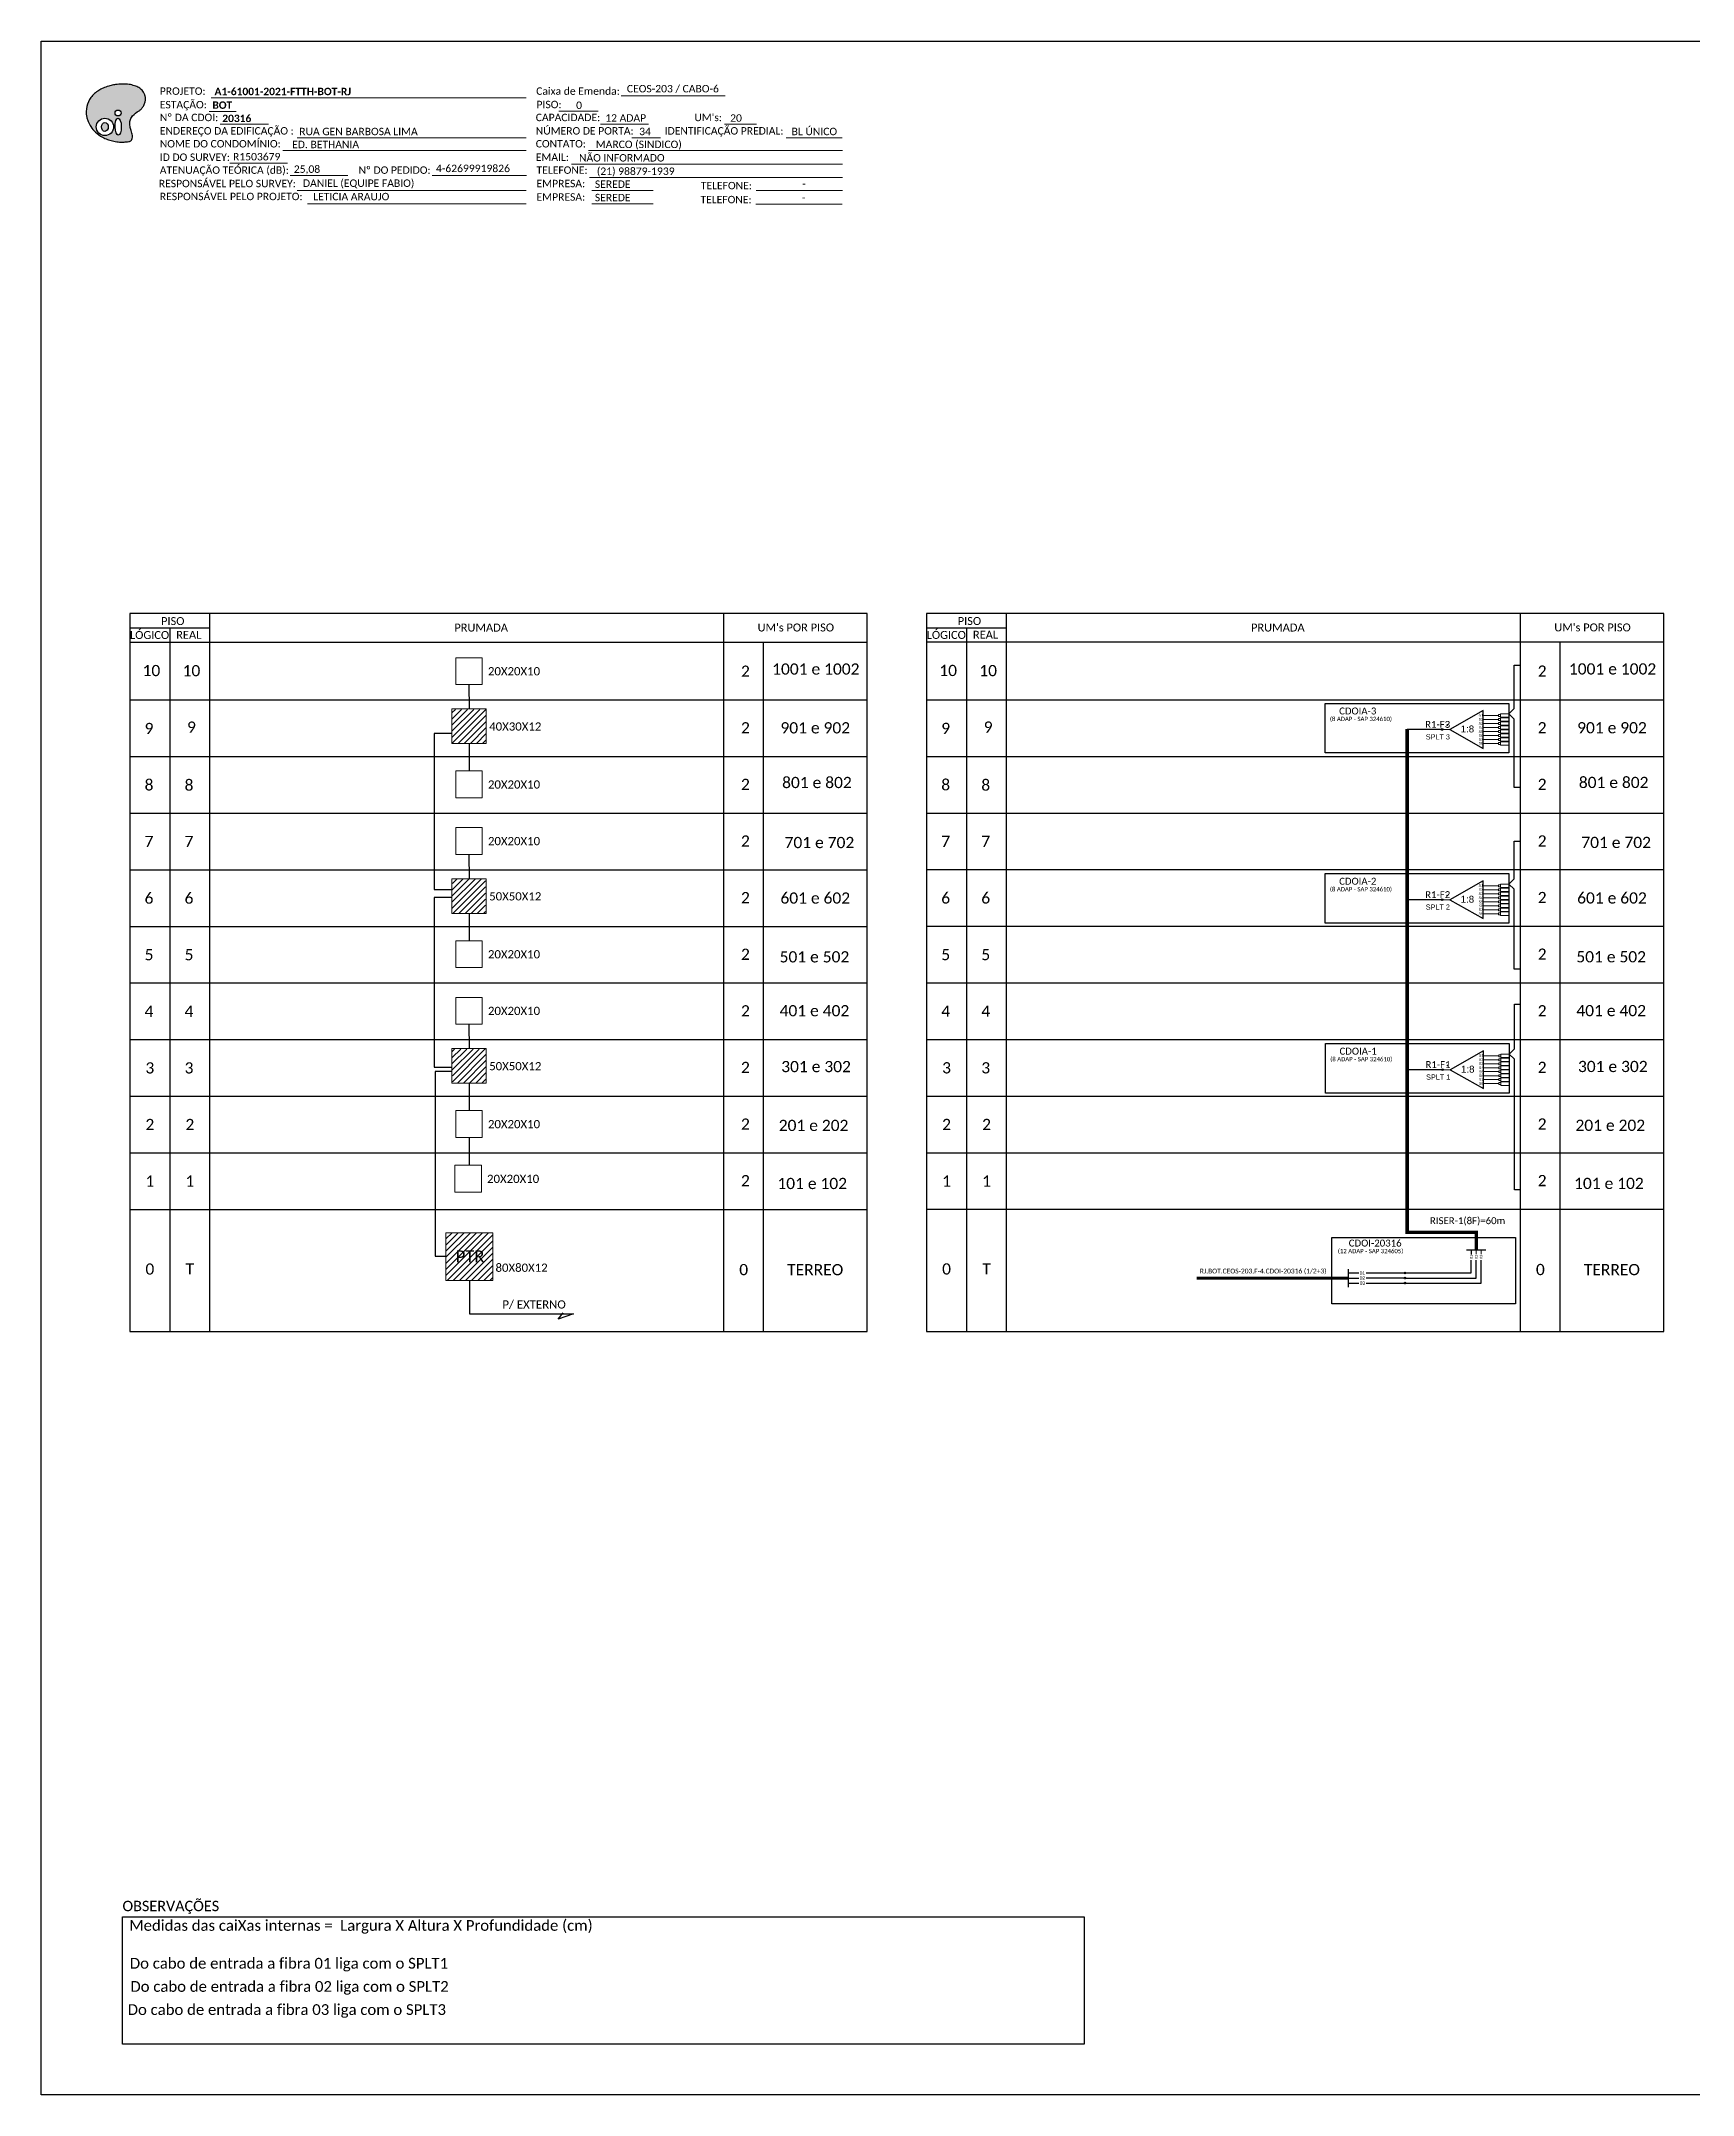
# Model space of a CAD drawing. Extents: x -4 to 837, y 1 to 595.
# Drawn here: x -4 to 474, y 1 to 595 of the extents above; entities that cross this region are included whole.
import ezdxf
from ezdxf.enums import TextEntityAlignment as Align

# ---------------------------------------------------------------- set-up
doc = ezdxf.new("R2010")
doc.units = 0
doc.styles.add('ARIAL', font='arial.ttf')
doc.styles.add('WMF-Calibri0', font='calibri.ttf')
doc.styles.add('WMF-Calibri1', font='calibrib.ttf')
doc.linetypes.add('RESERVA', pattern='A,0.5,-0.15,["RESERVA",Standard,S=0.18,R=0,X=0,Y=-0.1],-1.3', length=1.95)

# ---------------------------------------------------------------- blocks, each defined once
blk = doc.blocks.new('OI')
h = blk.add_hatch(color=40)
edge = h.paths.add_edge_path()
edge.add_spline(control_points=[(4.35, -0.67), (3.92, -0.99), (3.26, -1.5), (2.81, -2.59), (2.9, -3.5), (3.06, -4.27), (3.31, -4.85), (3.37, -5.39), (3.4, -5.88), (3.2, -6.4), (2.54, -6.61), (1.65, -6.63), (0.55, -6.67), (-0.56, -6.42), (-1.61, -6.14), (-2.77, -5.61), (-3.92, -4.77), (-4.89, -3.7), (-5.34, -2.65), (-5.6, -1.94), (-5.85, -0.96), (-5.71, 0.47), (-5.1, 2.02), (-4.14, 3.02), (-3.3, 3.61), (-2.37, 4.16), (-1.36, 4.44), (-0.56, 4.7), (0.79, 4.85), (2.24, 4.97), (3.79, 4.57), (4.67, 4.21), (5.44, 3.65), (5.76, 2.99), (6.03, 2.21), (6.01, 1.46), (5.72, 0.64), (5.31, 0.08), (4.88, -0.38), (4.51, -0.55), (4.35, -0.67)], knot_values=[0, 0, 0, 0, 1.60434, 2.417191, 3.427595, 4.282808, 4.776746, 5.304182, 5.888771, 6.258406, 6.858137, 7.79129, 8.986195, 10.124242, 11.187857, 12.242908, 13.953784, 15.414161, 16.515391, 17.349188, 17.675853, 19.552021, 21.515531, 22.568638, 23.63245, 24.621084, 25.782718, 26.745347, 27.142653, 29.870543, 31.004649, 31.921532, 32.709589, 33.801391, 34.042471, 35.192333, 35.971461, 36.628871, 37.254359, 37.836911, 37.836911, 37.836911, 37.836911], degree=3, periodic=0)
h.paths.add_polyline_path([(1.13, -0.87, -1), (-0.04, -0.87, -1)], flags=16)
edge = h.paths.add_edge_path(flags=16)
edge.add_ellipse((0.56, -3.59), major_axis=(-0.02, 1.71), ratio=0.361305, start_angle=0, end_angle=360)
h.paths.add_polyline_path([(-0.36, -3.62, -1), (-3.8, -3.62, -1)], flags=16)
edge = h.paths.add_edge_path(flags=0)
edge.add_ellipse((-2.08, -3.62), major_axis=(0, 0.885), ratio=0.758294, start_angle=0, end_angle=360)
at = {"color": 40}
for centre, radius in [((-2.08, -3.62), 1.72), ((0.54, -0.87), 0.587)]:
    blk.add_circle(centre, radius, dxfattribs=at)
blk.add_ellipse((-2.08, -3.62), major_axis=(0, 0.885), ratio=0.758294, start_param=-3.141592653589792, end_param=3.141592653589792, dxfattribs=at)
blk.add_ellipse((0.56, -3.59), major_axis=(-0.02, 1.71), ratio=0.361305, dxfattribs=at)
at = {"color": 40, "start_tangent": (-0.800898, -0.598801), "end_tangent": (-0.800898, -0.598801)}
blk.add_spline([(4.35, -0.67), (3.2, -1.78), (2.9, -2.54), (2.92, -3.55), (3.12, -4.38), (3.28, -4.85), (3.37, -5.37), (3.35, -5.95), (3.2, -6.29), (2.66, -6.55), (1.73, -6.63), (0.54, -6.62), (-0.58, -6.41), (-1.6, -6.11), (-2.56, -5.67), (-3.95, -4.67), (-4.89, -3.56), (-5.37, -2.56), (-5.64, -1.78), (-5.72, -1.46), (-5.63, 0.42), (-4.84, 2.22), (-4.13, 2.99), (-3.27, 3.62), (-2.4, 4.09), (-1.3, 4.47), (-0.37, 4.72), (0.02, 4.77), (2.75, 4.8), (3.85, 4.53), (4.69, 4.16), (5.31, 3.68), (5.85, 2.73), (5.93, 2.5), (5.94, 1.35), (5.67, 0.62), (5.29, 0.08), (4.84, -0.36), (4.35, -0.67)], degree=3, dxfattribs=at)
blk = doc.blocks.new('SPLT_1-8_SC-APC')
at = {"color": 1}
blk.add_lwpolyline([(-7.37, -2.1), (-17.04, -7.55), (-7.37, -13), (-7.37, -2.1)], dxfattribs=at)
at = {"color": 3, "lineweight": 0}
for points in [[(-2.99, -3.51), (-7.37, -3.51)], [(-7.37, -4.66), (-2.99, -4.66)], [(-7.37, -5.82), (-2.99, -5.82)], [(-2.41, -3.02), (-2.41, -4)], [(-2.41, -3.02), (0, -3.02)], [(-2.41, -4), (0, -4)], [(-2.41, -4.17), (-2.41, -5.16)], [(-2.41, -4.17), (0, -4.17)], [(-2.41, -5.16), (0, -5.16)], [(-2.41, -5.32), (-2.41, -6.31)], [(-2.41, -5.32), (0, -5.32)], [(-7.37, -6.97), (-2.99, -6.97)], [(-7.37, -8.12), (-2.99, -8.12)], [(-7.37, -9.28), (-2.99, -9.28)], [(-7.37, -10.43), (-2.99, -10.43)], [(-7.37, -11.58), (-2.99, -11.58)], [(-2.41, -6.31), (0, -6.31)], [(-2.41, -6.48), (-2.41, -7.46)], [(-2.41, -6.48), (0, -6.48)], [(-2.41, -7.46), (0, -7.46)], [(-2.41, -7.63), (-2.41, -8.62)], [(-2.41, -7.63), (0, -7.63)], [(-2.41, -8.62), (0, -8.62)], [(-2.41, -8.78), (-2.41, -9.77)], [(-2.41, -8.78), (0, -8.78)], [(-2.41, -9.77), (0, -9.77)], [(-2.41, -9.94), (-2.41, -10.92)], [(-2.41, -9.94), (0, -9.94)], [(-2.41, -10.92), (0, -10.92)], [(-2.41, -11.09), (-2.41, -12.08)], [(-2.41, -11.09), (0, -11.09)], [(-2.41, -12.08), (0, -12.08)]]:
    blk.add_lwpolyline(points, dxfattribs=at)
for points in [[(-2.99, -3.22), (-2.41, -3.22), (-2.41, -3.8), (-2.99, -3.8)], [(-2.99, -4.38), (-2.41, -4.38), (-2.41, -4.95), (-2.99, -4.95)], [(-2.99, -5.53), (-2.41, -5.53), (-2.41, -6.1), (-2.99, -6.1)], [(-2.99, -6.68), (-2.41, -6.68), (-2.41, -7.26), (-2.99, -7.26)], [(-2.99, -7.84), (-2.41, -7.84), (-2.41, -8.41), (-2.99, -8.41)], [(-2.99, -8.99), (-2.41, -8.99), (-2.41, -9.56), (-2.99, -9.56)], [(-2.99, -10.14), (-2.41, -10.14), (-2.41, -10.72), (-2.99, -10.72)], [(-2.99, -11.3), (-2.41, -11.3), (-2.41, -11.87), (-2.99, -11.87)]]:
    blk.add_lwpolyline(points, close=True, dxfattribs=at)
at = {"color": 1, "lineweight": 0}
blk.add_lwpolyline([(-17.04, -7.55), (-19.26, -7.55)], dxfattribs=at)
at = {"color": 1, "style": 'ARIAL'}
for s, height, p in [('S1', 0.75, (-8.74, -3.78)), ('S2', 0.75, (-8.74, -4.97)), ('S3', 0.75, (-8.74, -6.18)), ('1:8', 2, (-13.91, -8.4)), ('S4', 0.75, (-8.74, -7.36)), ('S5', 0.75, (-8.74, -8.57)), ('S6', 0.75, (-8.74, -9.69)), ('S7', 0.75, (-8.74, -10.78)), ('S8', 0.75, (-8.74, -11.9))]:
    blk.add_text(s, height=height, dxfattribs=at).set_placement(p)
blk = doc.blocks.new('SPLITTER FUTURO')
blk.add_point((0, 0))
at = {"style": 'ARIAL', "text_generation_flag": 6, "flags": 4}
for tag, p, height in [('SPLT', (-6.22, -4.1), 1.5), ('INSTAL.', (-6.25, -6.09), 1.25)]:
    blk.add_attdef(tag, p, '', height=height, rotation=180, dxfattribs=at)

msp = doc.modelspace()

# ---------------------------------------------------------------- hatches: boundary and pattern name
h = msp.add_hatch()
h.set_pattern_fill('ANSI31', color=1, scale=10, style=0)
h.set_pattern_definition([(45, (-500.1562, 4.9454), (-0.8838835, 0.8838835), [])])
h.paths.add_polyline_path([(124.88, 401.98), (115.13, 401.92), (115.13, 392.13), (124.88, 392.15)])
h.paths.add_polyline_path([(123.34, 393.26), (123.34, 398.41)], flags=16)
h = msp.add_hatch(color=3)
h.dxf.hatch_style = 1
edge = h.paths.add_edge_path()
edge.add_arc((401.54, 396.16), 0.242, 0, 360)
h = msp.add_hatch()
h.set_pattern_fill('ANSI31', color=1, scale=10, style=0)
h.set_pattern_definition([(45, (-457.8024, -17.5247), (-0.8838835, 0.8838835), [])])
h.paths.add_polyline_path([(156.27, 370.79), (165.7, 370.79), (165.7, 375.94), (156.27, 375.94)], flags=9)
h = msp.add_hatch()
h.set_pattern_fill('ANSI31', color=1, scale=10, style=0)
h.set_pattern_definition([(45, (-500.4209, -44.7642), (-0.8838835, 0.8838835), [])])
h.paths.add_polyline_path([(124.77, 352.87), (115.16, 352.87), (115.11, 343.02), (124.77, 343.01)])
h.paths.add_polyline_path([(123.08, 343.55), (123.08, 348.7)], flags=16)
h = msp.add_hatch(color=3)
h.dxf.hatch_style = 1
edge = h.paths.add_edge_path()
edge.add_arc((401.54, 346.93), 0.242, 0, 360)
h = msp.add_hatch()
h.set_pattern_fill('ANSI31', color=1, scale=10, style=0)
h.set_pattern_definition([(45, (-500.5965, -93.4938), (-0.8838835, 0.8838835), [])])
h.paths.add_polyline_path([(124.89, 303.76), (115.14, 303.72), (115.16, 293.91), (124.83, 293.91)])
h.paths.add_polyline_path([(122.9, 294.82), (122.9, 299.97)], flags=16)
h = msp.add_hatch(color=3)
h.dxf.hatch_style = 1
edge = h.paths.add_edge_path()
edge.add_arc((401.64, 297.77), 0.242, 0, 360)
h = msp.add_hatch()
h.set_pattern_fill('ANSI31', color=1, scale=10, style=0)
h.set_pattern_definition([(45, (-498.3296, -147.1297), (-0.8838835, 0.8838835), [])])
h.paths.add_polyline_path([(113.29, 236.83), (126.86, 236.83), (126.86, 250.59), (113.29, 250.59)])
h.paths.add_polyline_path([(115.29, 241.19), (125.38, 241.19), (125.38, 246.34), (115.29, 246.34)], flags=24)
h = msp.add_hatch(color=3)
h.dxf.hatch_style = 1
edge = h.paths.add_edge_path()
edge.add_arc((390.76, 238.97), 0.256, 0, 360)
h = msp.add_hatch(color=3)
h.dxf.hatch_style = 1
edge = h.paths.add_edge_path()
edge.add_arc((390.76, 237.51), 0.256, 0, 360)
h = msp.add_hatch(color=3)
h.dxf.hatch_style = 1
edge = h.paths.add_edge_path()
edge.add_arc((390.76, 236.05), 0.256, 0, 360)

# ---------------------------------------------------------------- linework, layer by layer
at = {"color": 5}
for p, q in [((401.54, 396.16), (391.39, 396.16)), ((401.54, 346.93), (391.39, 346.93)), ((401.64, 297.77), (391.39, 297.77))]:
    msp.add_line(p, q, dxfattribs=at)
at = {"color": 1}
msp.add_line((374.29, 240.04), (374.29, 234.9), dxfattribs=at)
msp.add_lwpolyline([(-3.83, 595.26), (837.17, 595.26), (837.17, 1.26), (-3.83, 1.26)], close=True)
at = {"color": 7, "lineweight": 0}
for points in [[(45.4, 578.83), (136.56, 578.83)], [(163.97, 579.42), (194.13, 579.42)], [(44.78, 574.89), (52.64, 574.89)], [(47.97, 571.21), (61.93, 571.21)], [(145.92, 574.94), (157.3, 574.94)], [(157.98, 571.21), (171.92, 571.21)], [(193.91, 571.21), (203.11, 571.21)], [(70.26, 567.32), (136.56, 567.32)], [(167.08, 567.32), (175.41, 567.32)], [(211.69, 567.32), (227.96, 567.32)], [(50.76, 559.91), (67.49, 559.91)], [(66.16, 563.59), (136.56, 563.59)], [(149.67, 559.7), (227.99, 559.7)], [(154.52, 563.59), (227.99, 563.59)], [(68.2, 556.35), (84.93, 556.35)], [(109.28, 556.35), (136.59, 556.35)], [(154.81, 555.82), (227.99, 555.82)], [(70.26, 552.09), (136.56, 552.09)], [(73.24, 548.2), (136.56, 548.2)], [(155.54, 552.09), (173.3, 552.09)], [(155.54, 548.2), (173.3, 548.2)], [(202.98, 548.05), (227.9, 548.05)], [(203.07, 552.09), (227.99, 552.09)]]:
    msp.add_lwpolyline(points, dxfattribs=at)
at = {"color": 0}
for points in [[(235.17, 429.67), (21.85, 429.67)], [(465.66, 429.69), (252.35, 429.69)], [(21.85, 425.55), (45, 425.55)], [(252.35, 425.58), (275.5, 425.58)], [(21.85, 421.44), (235.17, 421.44)], [(252.35, 421.47), (465.66, 421.47)]]:
    msp.add_lwpolyline(points, dxfattribs=at)
for points in [[(21.85, 429.67), (21.85, 222.07), (235.17, 222.07), (235.17, 429.67)], [(45, 222.07), (45, 429.67)], [(193.58, 429.67), (193.58, 222.07)], [(252.35, 429.69), (252.35, 222.09), (465.66, 222.09), (465.66, 429.69)], [(275.5, 222.09), (275.5, 429.69)], [(424.07, 429.69), (424.07, 222.09)], [(33.43, 425.55), (33.43, 222.07)], [(263.92, 425.58), (263.92, 222.09)], [(205.15, 222.07), (205.15, 421.44)], [(435.65, 222.09), (435.65, 421.47)], [(21.85, 404.72), (235.17, 404.72)], [(252.35, 404.74), (465.66, 404.74)], [(21.85, 388.35), (235.17, 388.35)], [(252.35, 388.37), (465.66, 388.37)], [(21.85, 371.98), (235.17, 371.98)], [(252.35, 372), (465.66, 372)], [(21.85, 355.6), (235.17, 355.6)], [(252.35, 355.63), (465.66, 355.63)], [(21.85, 339.23), (235.17, 339.23)], [(252.35, 339.26), (465.66, 339.26)], [(21.85, 322.86), (235.17, 322.86)], [(252.35, 322.88), (465.66, 322.88)], [(21.85, 306.49), (235.17, 306.49)], [(252.35, 306.51), (465.66, 306.51)], [(21.85, 290.12), (235.17, 290.12)], [(252.35, 290.14), (465.66, 290.14)], [(21.85, 273.74), (235.17, 273.74)], [(252.35, 273.77), (465.66, 273.77)], [(21.85, 257.37), (235.17, 257.37)], [(252.35, 257.4), (465.66, 257.4)]]:
    msp.add_lwpolyline(points)
at = {"lineweight": 0}
for points in [[(123.8, 416.92), (116.14, 416.92), (116.14, 409.15), (123.8, 409.15)], [(123.8, 384.17), (116.14, 384.17), (116.14, 376.41), (123.8, 376.41)], [(123.8, 367.8), (116.14, 367.8), (116.14, 360.03), (123.8, 360.03)], [(123.8, 335.06), (116.14, 335.06), (116.14, 327.29), (123.8, 327.29)], [(123.8, 318.69), (116.14, 318.69), (116.14, 310.92), (123.8, 310.92)], [(123.8, 285.94), (116.14, 285.94), (116.14, 278.17), (123.8, 278.17)], [(123.55, 270.11), (115.88, 270.11), (115.88, 262.35), (123.55, 262.35)]]:
    msp.add_lwpolyline(points, close=True, dxfattribs=at)
at = {"color": 3}
for points in [[(424.02, 379.34), (422.37, 379.34), (422.37, 399.18), (420.8, 400.69), (422.37, 402.2), (422.37, 414.77), (424.02, 414.77)], [(119.97, 409.15), (119.98, 402.12)], [(115.03, 394.96), (109.9, 394.96), (109.9, 349.86), (115.03, 349.86)], [(119.98, 392.08), (119.98, 384.17)], [(424.02, 326.82), (422.37, 326.82), (422.37, 349.95), (420.8, 351.46), (422.37, 352.96), (422.37, 363.9), (424.02, 363.9)], [(119.97, 360.03), (119.98, 353.01)], [(115.03, 347.57), (109.92, 347.57), (109.92, 298.53), (115.03, 298.53)], [(119.98, 342.96), (119.98, 335.06)], [(424.12, 263.02), (422.47, 263.02), (422.47, 300.8), (420.9, 302.3), (422.47, 303.81), (422.47, 316.76), (424.12, 316.76)], [(119.97, 310.92), (119.98, 303.89)], [(115.03, 297.25), (110.15, 297.25), (110.15, 243.85), (113.29, 243.85)], [(119.98, 293.85), (119.98, 285.94)], [(119.98, 278.17), (119.98, 270.11)], [(374.29, 238.97), (377.45, 238.97)], [(379.52, 238.97), (390.76, 238.97)]]:
    msp.add_lwpolyline(points, dxfattribs=at)
at = {"color": 1, "lineweight": 0}
for points in [[(124.93, 402.12), (115.03, 402.12), (115.03, 392.08), (124.93, 392.08)], [(113.29, 250.59), (126.86, 250.59), (126.86, 236.83), (113.29, 236.83)]]:
    msp.add_lwpolyline(points, close=True, dxfattribs=at)
at = {"color": 1}
for points in [[(367.67, 403.71), (420.8, 403.71), (420.8, 389.39), (367.67, 389.39)], [(367.67, 354.47), (420.8, 354.47), (420.8, 340.16), (367.67, 340.16)], [(367.77, 305.32), (420.9, 305.32), (420.9, 291), (367.77, 291)], [(369.65, 249.22), (422.78, 249.22), (422.78, 230.1), (369.65, 230.1)]]:
    msp.add_lwpolyline(points, close=True, dxfattribs=at)
at = {"color": 5, "const_width": 1}
msp.add_lwpolyline([(391.39, 396.29), (391.39, 250.71), (411.38, 250.71), (411.38, 245.68)], dxfattribs=at)
at = {"color": 10, "lineweight": 0}
for points in [[(124.93, 353.01), (115.03, 353.01), (115.03, 342.96), (124.93, 342.96)], [(124.93, 303.89), (115.03, 303.89), (115.03, 293.85), (124.93, 293.85)]]:
    msp.add_lwpolyline(points, close=True, dxfattribs=at)
at = {"color": 5}
for points in [[(408.59, 245.68), (414.16, 245.68)], [(390.76, 238.97), (409.94, 238.97), (409.94, 242.72)], [(391.02, 237.51), (411.39, 237.5), (411.39, 242.72)], [(391.02, 236.04), (412.83, 236.04), (412.83, 242.72)]]:
    msp.add_lwpolyline(points, dxfattribs=at)
at = {"color": 5, "linetype": 'RESERVA', "ltscale": 4}
msp.add_lwpolyline([(409.94, 245.68), (409.94, 244.36)], dxfattribs=at)
at = {"color": 5, "lineweight": 0}
for points in [[(411.38, 245.68), (411.38, 244.39)], [(412.83, 245.68), (412.83, 244.39)]]:
    msp.add_lwpolyline(points, dxfattribs=at)
at = {"color": 1}
msp.add_lwpolyline([(330.53, 237.47, 0.8, 0.8, 0), (374.29, 237.47, 0.8, 0.8, 0)], format="xyseb", dxfattribs=at)
for points in [[(120.08, 236.83), (120.08, 227.2), (150.21, 227.2)], [(145.8, 225.61), (147.21, 227.44)], [(150.21, 227.2), (145.8, 225.61)]]:
    msp.add_lwpolyline(points, dxfattribs=at)
at = {"color": 2}
for points in [[(374.29, 237.51), (377.45, 237.51)], [(390.91, 237.51), (379.52, 237.51)]]:
    msp.add_lwpolyline(points, dxfattribs=at)
at = {"color": 7}
for points in [[(374.29, 236.05), (377.45, 236.05)], [(379.52, 236.05), (391.02, 236.05)]]:
    msp.add_lwpolyline(points, dxfattribs=at)
at = {"color": 0}
msp.add_lwpolyline([(19.73, 52.78), (297.98, 52.78), (297.98, 15.94), (19.73, 15.94)], close=True, dxfattribs=at)
at = {"color": 3}
for centre, radius in [((401.54, 396.16), 0.242), ((401.54, 346.93), 0.242), ((401.64, 297.77), 0.242), ((390.76, 238.97), 0.256), ((390.76, 237.51), 0.256), ((390.76, 236.05), 0.256)]:
    msp.add_circle(centre, radius, dxfattribs=at)

# ---------------------------------------------------------------- block references
at = {"color": 0, "xscale": 1.45670871019676, "yscale": 1.45670871019676, "zscale": 1.45670871019676, "rotation": 0.1532896023949059}
msp.add_blockref('OI', (17.65, 575.72), dxfattribs=at)
at = {"color": 3}
for p in [(420.8, 403.71), (420.8, 354.47), (420.9, 305.32)]:
    msp.add_blockref('SPLT_1-8_SC-APC', p, dxfattribs=at)
ref = msp.add_blockref('SPLITTER FUTURO', (403, 397.37))
ref.add_attrib('SPLT', 'SPLT 3', (396.78, 393.28), dxfattribs={"height": 1.5, "rotation": 180, "style": 'ARIAL', "text_generation_flag": 6})
ref = msp.add_blockref('SPLITTER FUTURO', (403, 348.14))
ref.add_attrib('SPLT', 'SPLT 2', (396.78, 344.05), dxfattribs={"height": 1.5, "rotation": 180, "style": 'ARIAL', "text_generation_flag": 6})
ref = msp.add_blockref('SPLITTER FUTURO', (403.11, 298.99))
ref.add_attrib('SPLT', 'SPLT 1', (396.88, 294.89), dxfattribs={"height": 1.5, "rotation": 180, "style": 'ARIAL', "text_generation_flag": 6})

# ---------------------------------------------------------------- texts
at = {"color": 7}
for s, height, style, p in [('CEOS-203 / CABO-6', 2.1513, 'WMF-Calibri0', (165.65, 580.42)), ('BOT', 2.151, 'WMF-Calibri1', (45.73, 575.67)), ('A1-61001-2021-FTTH-BOT-RJ', 2.1513, 'WMF-Calibri1', (46.35, 579.61)), ('0', 2.15, 'WMF-Calibri0', (150.97, 575.62)), ('12 ADAP', 2.151, 'WMF-Calibri0', (159.39, 571.95)), ('20', 2.151, 'WMF-Calibri0', (195.53, 571.93)), ('BL ÚNICO', 2.151, 'WMF-Calibri0', (213.31, 568.04)), ('ED. BETHANIA', 2.1513, 'WMF-Calibri0', (68.8, 564.28)), ('RUA GEN BARBOSA LIMA', 2.1513, 'WMF-Calibri0', (70.87, 568.03)), ('MARCO (SINDICO)', 2.1513, 'WMF-Calibri0', (156.65, 564.31)), ('34', 2.151, 'WMF-Calibri0', (169.21, 568.04)), ('R1503679', 2.151, 'WMF-Calibri0', (51.7, 560.74)), ('25,08 ', 2.151, 'WMF-Calibri0', (69.29, 557.15)), ('4-62699919826', 2.1513, 'WMF-Calibri0', (110.41, 557.36)), ('NÃO INFORMADO', 2.1513, 'WMF-Calibri0', (151.8, 560.42)), ('(21) 98879-1939', 2.1513, 'WMF-Calibri0', (156.95, 556.54)), ('DANIEL (EQUIPE FABIO)', 2.1513, 'WMF-Calibri0', (71.93, 553.09)), ('SEREDE', 2.151, 'WMF-Calibri0', (156.39, 552.8)), ('                -', 2.1513, 'WMF-Calibri0', (204.22, 552.94)), ('LETICIA ARAUJO', 2.1513, 'WMF-Calibri0', (74.92, 549.21)), ('SEREDE', 2.151, 'WMF-Calibri0', (156.39, 548.92)), ('                -', 2.1513, 'WMF-Calibri0', (204.13, 548.91)), ('20X20X10', 2.373, 'WMF-Calibri0', (125.46, 411.82)), ('1001 e 1002', 3.24, 'WMF-Calibri0', (207.68, 412.03)), ('1001 e 1002', 3.24, 'WMF-Calibri0', (438.18, 412.06)), ('40X30X12', 2.373, 'WMF-Calibri0', (125.82, 395.84)), ('901 e 902', 3.24, 'WMF-Calibri0', (210.08, 395.02)), ('901 e 902', 3.24, 'WMF-Calibri0', (440.58, 395.05)), ('20X20X10', 2.373, 'WMF-Calibri0', (125.46, 379.07)), ('801 e 802', 3.24, 'WMF-Calibri0', (210.56, 379.21)), ('801 e 802', 3.24, 'WMF-Calibri0', (441.06, 379.23)), ('20X20X10', 2.373, 'WMF-Calibri0', (125.46, 362.7)), ('701 e 702', 3.24, 'WMF-Calibri0', (211.28, 361.85)), ('701 e 702', 3.24, 'WMF-Calibri0', (441.78, 361.88)), ('50X50X12', 2.373, 'WMF-Calibri0', (125.82, 346.72)), ('601 e 602', 3.24, 'WMF-Calibri0', (210.08, 345.8)), ('601 e 602', 3.24, 'WMF-Calibri0', (440.58, 345.82)), ('20X20X10', 2.373, 'WMF-Calibri0', (125.46, 329.96)), ('501 e 502', 3.24, 'WMF-Calibri0', (209.84, 328.79)), ('501 e 502', 3.24, 'WMF-Calibri0', (440.34, 328.81)), ('20X20X10', 2.373, 'WMF-Calibri0', (125.46, 313.59)), ('401 e 402', 3.24, 'WMF-Calibri0', (209.84, 313.21)), ('401 e 402', 3.24, 'WMF-Calibri0', (440.34, 313.24)), ('50X50X12', 2.373, 'WMF-Calibri0', (125.82, 297.6)), ('301 e 302', 3.24, 'WMF-Calibri0', (210.31, 297.05)), ('301 e 302', 3.24, 'WMF-Calibri0', (440.81, 297.08)), ('20X20X10', 2.373, 'WMF-Calibri0', (125.46, 280.84)), ('201 e 202', 3.24, 'WMF-Calibri0', (209.59, 280.04)), ('201 e 202', 3.24, 'WMF-Calibri0', (440.09, 280.07)), ('20X20X10', 2.373, 'WMF-Calibri0', (125.2, 265.01)), ('101 e 102', 3.24, 'WMF-Calibri0', (209.19, 263.24)), ('101 e 102', 3.24, 'WMF-Calibri0', (439.69, 263.27)), ('PTR', 3.433, 'WMF-Calibri0', (116.15, 242.06)), ('80X80X12', 2.373, 'WMF-Calibri0', (127.65, 239.32)), ('TERREO', 3.24, 'WMF-Calibri0', (212.03, 238.31)), ('TERREO', 3.24, 'WMF-Calibri0', (442.52, 238.34)), ('P/ EXTERNO', 2.373, 'WMF-Calibri0', (129.63, 228.69))]:
    msp.add_text(s, height=height, dxfattribs=dict(at, style=style)).set_placement(p)
at = {"color": 7, "lineweight": 0, "style": 'WMF-Calibri0'}
for s, height, p in [('ESTAÇÃO:', 2.151, (30.52, 575.79)), ('PROJETO:', 2.151, (30.52, 579.72)), ('Caixa de Emenda:', 2.1513, (139.42, 579.72)), ('PISO:', 2.151, (139.51, 575.84)), ('ENDEREÇO DA EDIFICAÇÃO :', 2.1513, (30.52, 568.22)), ('Nº DA CDOI:', 2.1513, (30.52, 572.1)), ('CAPACIDADE:', 2.1513, (139.29, 572.1)), ('NÚMERO DE PORTA:', 2.1513, (139.29, 568.22)), ('IDENTIFICAÇÃO PREDIAL:', 2.1513, (176.59, 568.22)), ("UM's:", 2.151, (185.19, 572.1)), ('NOME DO CONDOMÍNIO:', 2.1513, (30.52, 564.49)), ('CONTATO:', 2.151, (139.29, 564.49)), ('ATENUAÇÃO TEÓRICA (dB):', 2.1513, (30.52, 556.87)), ('ID DO SURVEY:', 2.1513, (30.52, 560.6)), ('Nº DO PEDIDO:', 2.1513, (88.02, 556.87)), ('EMAIL:', 2.151, (139.29, 560.6)), ('TELEFONE:', 2.151, (139.51, 556.87)), ('RESPONSÁVEL PELO SURVEY:', 2.1513, (30.23, 552.98)), ('EMPRESA:', 2.151, (139.51, 552.98)), ('TELEFONE:', 2.151, (187.04, 552.38)), ('RESPONSÁVEL PELO PROJETO:', 2.1513, (30.52, 549.25)), ('EMPRESA:', 2.151, (139.51, 549.1)), ('TELEFONE:', 2.151, (186.95, 548.34))]:
    msp.add_text(s, height=height, dxfattribs=at).set_placement(p)
at = {"color": 7, "style": 'WMF-Calibri1'}
msp.add_text('20316', height=2.151, dxfattribs=at).set_placement((52.8, 571.83), align=Align.CENTER)
at = {"color": 0, "style": 'WMF-Calibri0'}
for s, p in [('     PISO', (26.82, 426.36)), ('     PISO', (257.31, 426.39)), ('  LÓGICO', (20.27, 422.33)), ('    REAL', (32.03, 422.39)), ('PRUMADA', (115.73, 424.48)), ("UM's POR PISO", (203.46, 424.51)), ('  LÓGICO', (250.77, 422.36)), ('    REAL', (262.53, 422.41)), ('PRUMADA', (346.22, 424.5)), ("UM's POR PISO", (433.96, 424.53))]:
    msp.add_text(s, height=2.3, dxfattribs=at).set_placement(p)
at = {"color": 7, "style": 'WMF-Calibri0'}
for s, p in [('10', (28.1, 413.21)), ('10', (39.68, 413.17)), ('10', (258.6, 413.23)), ('10', (270.17, 413.19)), ('9', (39.68, 396.84)), ('9', (270.17, 396.86))]:
    msp.add_text(s, height=3.24, dxfattribs=at).set_placement(p, align=Align.MIDDLE_CENTER)
at = {"color": 1, "style": 'WMF-Calibri0'}
for s, p in [('(8 ADAP - SAP 324610)', (378.02, 398.59)), ('(8 ADAP - SAP 324610)', (378.02, 349.35)), ('(8 ADAP - SAP 324610)', (378.12, 300.2)), ('(12 ADAP - SAP 324605)', (380.81, 244.69))]:
    msp.add_text(s, height=1.25, dxfattribs=at).set_placement(p, align=Align.CENTER)
for s, height, p in [('CDOIA-3', 2, (371.71, 400.51)), ('CDOIA-2', 2, (371.72, 351.28)), ('CDOIA-1', 2, (371.82, 302.13)), ('CDOI-20316', 2, (374.5, 246.62)), ('RJ.BOT.CEOS-203.F-4.CDOI-20316 (1/2+3)', 1.3876, (331.39, 238.84))]:
    msp.add_text(s, height=height, dxfattribs=at).set_placement(p)
at = {"color": 5, "style": 'WMF-Calibri0'}
for s, p in [('R1-F3', (396.6, 396.64)), ('R1-F2', (396.61, 347.4)), ('R1-F1', (396.71, 298.25)), ('RISER-1(8F)=60m', (398, 253.1))]:
    msp.add_text(s, height=2, dxfattribs=at).set_placement(p)
at = {"style": 'ARIAL'}
for s, p in [('01', (409.99, 243.65)), ('02', (411.44, 243.65)), ('03', (412.8, 243.65))]:
    msp.add_text(s, height=0.75, rotation=90, dxfattribs=at).set_placement(p, align=Align.MIDDLE_CENTER)
for s, p in [('01', (378.45, 238.97)), ('02', (378.45, 237.51)), ('03', (378.45, 236.05))]:
    msp.add_text(s, height=1, dxfattribs=at).set_placement(p, align=Align.MIDDLE_CENTER)
at = {"style": 'WMF-Calibri0'}
msp.add_text('OBSERVAÇÕES', height=3, dxfattribs=at).set_placement((19.71, 54.4))
at = {"color": 7, "char_height": 3.1049, "width": 511.413, "attachment_point": 1, "style": 'WMF-Calibri0'}
for s, insert in [('Medidas das caiXas internas =  Largura X Altura X Profundidade (cm)', (21.71, 51.83)), ('Do cabo de entrada a fibra 01 liga com o SPLT1\\P\\P', (21.86, 40.89)), ('Do cabo de entrada a fibra 02 liga com o SPLT2\\P\\P', (22.02, 34.18)), ('Do cabo de entrada a fibra 03 liga com o SPLT3', (21.24, 27.49))]:
    msp.add_mtext(s, dxfattribs=dict(at, insert=insert))
at = {"color": 7, "style": 'WMF-Calibri0'}
for tag, flags, p in [('2', 4, (199.95, 413.02)), ('2', 4, (430.45, 413.04)), ('9', 4, (27.4, 396.45)), ('2', 4, (199.95, 396.65)), ('9', 4, (257.89, 396.48)), ('2', 4, (430.45, 396.67)), ('8', 4, (27.4, 380.15)), ('8', 4, (38.97, 380.08)), ('2', 4, (199.95, 380.28)), ('8', 4, (257.89, 380.17)), ('8', 4, (269.47, 380.1)), ('2', 4, (430.45, 380.3)), ('7', 4, (27.4, 363.78)), ('7', 4, (38.97, 363.78)), ('2', 4, (199.95, 363.9)), ('7', 4, (257.89, 363.8)), ('7', 4, (269.47, 363.8)), ('2', 4, (430.45, 363.93)), ('6', 4, (27.4, 347.4)), ('6', 4, (38.97, 347.4)), ('2', 4, (199.95, 347.53)), ('6', 4, (257.89, 347.43)), ('6', 4, (269.47, 347.43)), ('2', 4, (430.45, 347.56)), ('5', 4, (27.4, 331.03)), ('5', 4, (38.97, 331.03)), ('2', 4, (199.95, 331.16)), ('5', 4, (257.89, 331.06)), ('5', 4, (269.47, 331.06)), ('2', 4, (430.45, 331.18)), ('4', 4, (27.4, 314.66)), ('4', 4, (38.97, 314.66)), ('2', 4, (199.95, 314.79)), ('4', 4, (257.89, 314.68)), ('4', 4, (269.47, 314.68)), ('2', 4, (430.45, 314.81)), ('3', 4, (27.64, 298.29)), ('3', 4, (38.97, 298.29)), ('2', 4, (199.95, 298.42)), ('3', 4, (258.14, 298.31)), ('3', 4, (269.47, 298.31)), ('2', 4, (430.45, 298.44)), ('2', 4, (27.64, 281.92)), ('2', 4, (39.21, 281.92)), ('2', 4, (199.95, 282.04)), ('2', 4, (258.14, 281.94)), ('2', 4, (269.71, 281.94)), ('2', 4, (430.45, 282.07)), ('2', 4, (199.95, 265.67)), ('2', 4, (430.45, 265.7)), ('1', 4, (27.64, 265.54)), ('1', 4, (39.21, 265.56)), ('1', 4, (258.14, 265.57)), ('1', 4, (269.71, 265.58)), ('0', 4, (27.64, 240.12)), ('T', 12, (39.21, 240.16)), ('0', 4, (199.44, 239.96)), ('0', 4, (258.14, 240.15)), ('T', 12, (269.71, 240.18)), ('0', 4, (429.93, 239.98))]:
    msp.add_attdef(tag, text='XX', height=3.24, dxfattribs=dict(at, flags=flags)).set_placement(p, align=Align.MIDDLE_CENTER)

doc.saveas('drawing.dxf')
